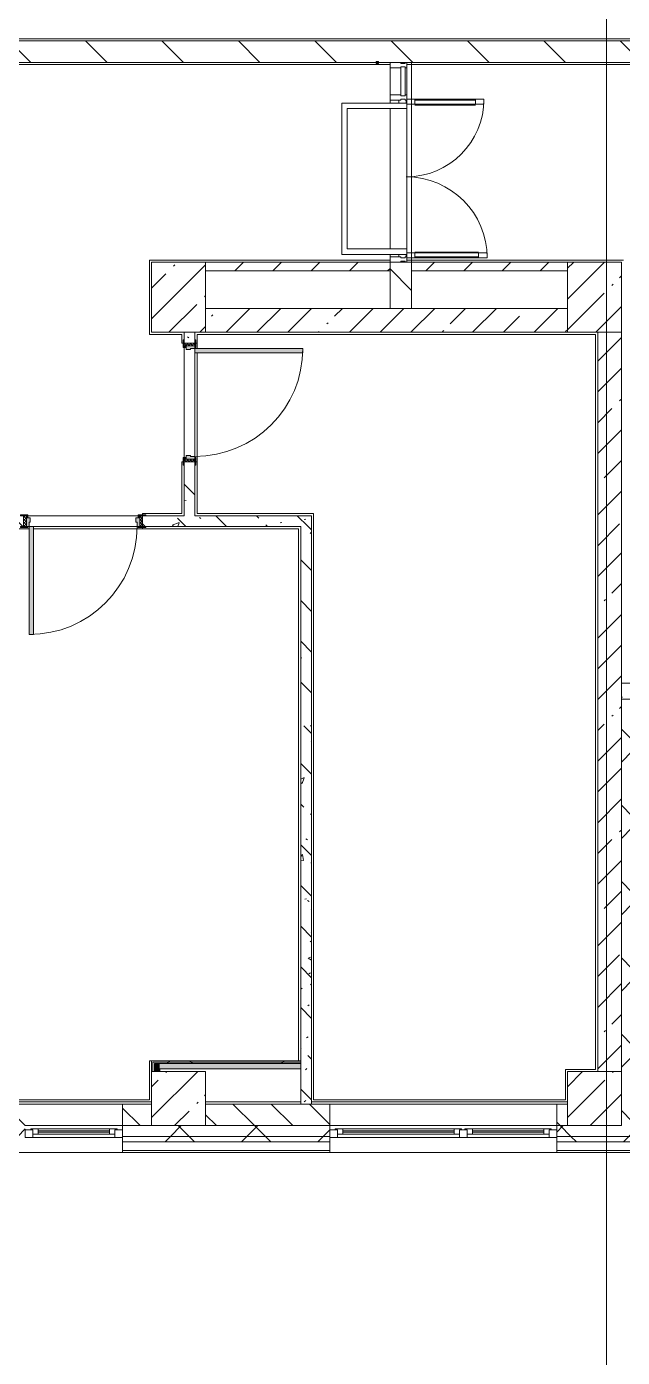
# Model space of a CAD drawing. Header units: millimetres. Extents: x -3724 to 231642, y -8553 to 29017.
# Drawn here: x 158897 to 164412, y 1402 to 13733 of the extents above; entities that cross this region are included whole.
import ezdxf

# ---------------------------------------------------------------- set-up
doc = ezdxf.new("R2010")
doc.units = ezdxf.units.MM
doc.linetypes.add('Осевая', pattern=[3175, 635, -476.25, 1587.5, -476.25])
for name, color, linetype, lineweight, true_color in [('A-DETL-GENF-5', 7, 'Continuous', 5, 0xaaaaaa), ('A-DOOR-2', 7, 'Continuous', 5, 0xaaaaaa), ('A-DOOR-3', 7, 'Continuous', 5, 0xe2e2e2), ('A-DOOR-FRAM-3', 7, 'Continuous', 5, 0xe2e2e2), ('A-DOOR-FRAM-4', 7, 'Continuous', 5, 0xaaaaaa), ('A-FLOR-1', 7, 'Continuous', 5, 0xaaaaaa), ('I-WALL-1', 7, 'Continuous', 5, 0xe7e7e7), ('I-WALL-2', 7, 'Continuous', 9, 0xe7e7e7), ('I-WALL-5', 7, 'Continuous', 5, 0x787878)]:
    doc.layers.add(name, color=color, linetype=linetype, lineweight=lineweight, true_color=true_color)
for name, color, linetype, lineweight in [('A-GLAZ-2', 7, 'Continuous', 5), ('A-GLAZ-CURT-2', 7, 'Continuous', 5), ('A-GLAZ-CWMG-2', 7, 'Continuous', 5), ('A-WALL', 7, 'Continuous', 9), ('A-WALL-3', 7, 'Continuous', 5), ('I-WALL-3', 7, 'Continuous', 5), ('S-COLS-2', 7, 'Continuous', 5), ('Оси', 7, 'Continuous', 9), ('Оси-2', 7, 'Осевая', 9)]:
    doc.layers.add(name, color=color, linetype=linetype, lineweight=lineweight)
pattern_1 = [(45, (79704.3, 0), (-353.5534, 353.5534), []), (135, (79704.3, 0), (-353.5534, -353.5534), [])]
pattern_2 = [(45, (79704.28, 0), (-285.1231, 285.1231), []), (45, (79989.4, 0), (-285.1231, 285.1231), [504.031, -100.806, 16.764, -84.042])]
pattern_3 = [(135, (79704.3, 0), (-353.5534, -353.5534), [])]
pattern_4 = [(135, (79704.3, 0), (-377.1708, -377.1708), [533.4, -88.9, 17.78, -88.9]), (135, (79704.3, 376.94), (-377.1708, -377.1708), []), (50, (79704.3, 0), (637.6445, -55.7866), [66.675, -733.425]), (355, (79704.3, 0), (-123.3494, 668.699), [53.34, -586.74]), (100.451, (79757.4, -4.65), (514.299, 612.908), [56.665, -623.315]), (46.184, (79704.3, 177.8), (948.7764, -147.15), [100.012, -1100.137]), (96.636, (79783.3, 165.5), (830.909, 865.997), [84.998, -934.973]), (351.184, (79704.3, 177.8), (830.918, 865.988), [80.01, -880.11]), (21, (79793.2, 133.35), (530.6506, -357.9283), [66.675, -733.425]), (326, (79793.2, 133.35), (216.308, 644.6585), [53.34, -586.74]), (71.451, (79837.4, 103.5), (746.9596, 286.7243), [56.665, -623.315]), (37.5, (79704.28, 0), (10.81053, 295.9426), [16.764, -562.864, 16.764, -578.866, -588.962]), (37.5, (79704.28, 0), (10.81053, 295.9426), [-1175.258, 16.764, -572.198]), (7.5, (79704.28, 0), (233.8692, 350.6318), [16.764, -322.834, 16.764, -549.529, -224.472]), (7.5, (79704.28, 0), (233.8692, 350.6318), [-905.891, 16.764, -207.708]), (327.5, (79506.03, 0), (474.5678, -20.0513), [16.764, -205.486, 16.764, -676.656, -920.115]), (327.5, (79506.03, 0), (474.5678, -20.0513), [-915.67, 16.764, -903.351]), (317.5, (79417.13, 0), (518.4522, 88.9934), [16.764, -272.161, 16.764, -443.738, -653.415]), (317.5, (79417.13, 0), (518.4522, 88.9934), [-749.427, 16.764, -636.651])]
pattern_5 = [(135, (1751.41, 114.685), (-14.14214, -14.14214), []), (225, (1751.41, 114.685), (14.14214, -14.14214), [])]
pattern_6 = [(45, (-371.384, 114.685), (-14.1421, 14.1421), []), (135, (-371.384, 114.685), (-14.1421, -14.1421), [])]
pattern_7 = [(45, (79704.3, 0), (-530.33, 530.33), []), (135, (79704.3, 0), (-530.33, -530.33), [])]

# ---------------------------------------------------------------- blocks, each defined once
blk = doc.blocks.new('BSC_Колонна _Прямоугольная - 500х500-V171-1_3_1_птичка')
at = {"layer": 'S-COLS-2'}
h = blk.add_hatch(dxfattribs=at)
h.set_pattern_fill('FP_132', color=256, style=0, pattern_type=2)
h.set_pattern_definition([(45, (-80600, -3800), (-285.1231, 285.1231), []), (45, (-80314.88, -3800), (-285.1231, 285.1231), [504.031, -100.806, 16.764, -84.042])])
h.paths.add_polyline_path([(-250, -250), (250, -250), (250, 250), (-250, 250), (-250, -217)])
for p, q in [((250, 250), (-250, 250)), ((-250, 250), (-250, -250)), ((250, -250), (250, 250)), ((-250, -250), (250, -250))]:
    blk.add_line(p, q, dxfattribs=at)
blk = doc.blocks.new('Системная панель - Стекло - 40мм-22736316-1_3_1_птичка')
at = {"layer": 'A-GLAZ-CURT-2'}
for p, q in [((135, 0), (-135, 0)), ((-135, 0), (-135, -40)), ((135, -40), (135, 0)), ((-135, -40), (135, -40))]:
    blk.add_line(p, q, dxfattribs=at)
blk = doc.blocks.new('Прямоугольный импост - Импост структурный с накладкой - 160мм Темный-32274872-1_3_1_птичка')
at = {"layer": 'A-GLAZ-CWMG-2'}
for p, q in [((82557, 13100), (82557, 13350)), ((82714, 13100), (82714, 13350))]:
    blk.add_line(p, q, dxfattribs=at)
blk = doc.blocks.new('Прямоугольный импост - Импост структурный с накладкой - 160мм Темный-30755840-1_3_1_птичка')
at = {"layer": 'A-GLAZ-CWMG-2'}
for p, q in [((-50, 40), (-50, 140)), ((-50, 140), (0, 140)), ((0, 140), (0, 40)), ((-40, 40), (-50, 40)), ((-50, -17), (-50, 0)), ((-50, 0), (-40, 0)), ((-40, 0), (-40, 40)), ((-10, 40), (-10, 0)), ((0, 40), (-10, 40)), ((-10, 0), (0, 0)), ((0, 0), (0, -17)), ((0, -17), (-50, -17))]:
    blk.add_line(p, q, dxfattribs=at)
blk = doc.blocks.new('Дверь_Витражная_остекление_ - ДВН_CОШ в витраже В-7-32274869-1_3_1_птичка')
at = {"layer": 'A-DETL-GENF-5'}
for p, q in [((735, 760), (690, 760)), ((690, 760), (690, 14)), ((735, 760), (690, 760)), ((690, 760), (690, 14)), ((735, 760), (735, 17)), ((735, 17), (735, 760)), ((-735, 730), (-690, 730)), ((-735, 730), (-735, 17)), ((-690, 730), (-735, 730)), ((-735, 730), (-735, 17)), ((-735, 650), (-690, 650)), ((-725, 650), (-725, 90)), ((-690, 730), (-690, 14)), ((-690, 14), (-690, 730)), ((-681, 650), (-681, 90)), ((681, 680), (681, 90)), ((735, 680), (690, 680)), ((725, 680), (725, 90)), ((-735, 90), (-690, 90)), ((-697, 10), (-725, 10)), ((-725, 10), (-697, 10)), ((-697, 10), (-725, 10)), ((735, 90), (690, 90)), ((702, 10), (725, 10)), ((702, 10), (725, 10)), ((702, 10), (725, 10)), ((-725, -60), (-697, -60)), ((725, -60), (703, -60))]:
    blk.add_line(p, q, dxfattribs=at)
at = {"layer": 'A-DOOR-2'}
for p, q in [((735, 760), (735, 17)), ((-735, 730), (-735, 17))]:
    blk.add_line(p, q, dxfattribs=at)
for centre, radius, start, end in [((735, 10), 750, 90, 180), ((-735, 10), 720, 360, 90)]:
    blk.add_arc(centre, radius, start, end, dxfattribs=at)
blk = doc.blocks.new('Прямоугольный импост - Импост структурный с накладкой - 160мм Темный-30755836-1_3_1_птичка')
at = {"layer": 'A-GLAZ-CWMG-2'}
for p, q in [((-25, 40), (-25, 140)), ((-25, 140), (25, 140)), ((25, 140), (25, 40)), ((-15, 40), (-25, 40)), ((-25, -17), (-25, 0)), ((-25, 0), (-15, 0)), ((-15, 0), (-15, 40)), ((15, 40), (15, 0)), ((25, 40), (15, 40)), ((15, 0), (25, 0)), ((25, 0), (25, -17)), ((25, -17), (-25, -17))]:
    blk.add_line(p, q, dxfattribs=at)
blk = doc.blocks.new('Прямоугольный импост - Импост структурный с накладкой - 160мм Темный-30755843-1_3_1_птичка')
at = {"layer": 'A-GLAZ-CWMG-2'}
for p, q in [((0, 140), (-50, 140)), ((-50, 140), (-50, 40)), ((0, 40), (0, 140)), ((-50, 40), (-40, 40)), ((-40, 0), (-50, 0)), ((-50, 0), (-50, -17)), ((-40, 40), (-40, 0)), ((-10, 0), (-10, 40)), ((-10, 40), (0, 40)), ((0, 0), (-10, 0)), ((0, -17), (0, 0)), ((-50, -17), (0, -17))]:
    blk.add_line(p, q, dxfattribs=at)
blk = doc.blocks.new('110_Дверь_СКБ_1Ст_Внутренняя1 - Д-4 _л_ 1100x2100h_су мгн-33293497-1_3_1_птичка')
at = {"layer": 'A-DOOR-2'}
h = blk.add_hatch(dxfattribs=at)
h.set_pattern_fill('FP_147', color=256, style=0, pattern_type=2)
h.set_pattern_definition(pattern_5)
h.paths.add_polyline_path([(537.5, 50), (537.5, -50), (562.5, -50), (562.5, 50)])
at = {"layer": 'A-DOOR-3'}
h = blk.add_hatch(color=256, dxfattribs=at)
h.paths.add_polyline_path([(537.5, 50), (512.5, 50), (512.5, 10), (502.5, 10), (502.5, -30), (537.5, -30)])
h.paths.add_polyline_path([(-512.5, 50), (-507.1, -30), (-477.5, -30), (-477.5, 10), (-487.5, 10), (-487.5, 50), (-497.5, 50)])
at = {"layer": 'A-DOOR-FRAM-3'}
for points in [[(472.5, 1050), (472.5, 50), (512.5, 50), (512.5, 1050)], [(-506.7, 58), (-567.5, 58), (-567.5, 50), (-497.5, 50), (-497.5, 58)], [(542.5, 58), (522.5, 58), (522.5, 50), (592.5, 50), (592.5, 58), (562.5, 58)], [(-522.3, -50), (-567.5, -50), (-567.5, -58), (-497.5, -58), (-497.5, -50), (-512.5, -50)], [(-497.5, -30), (-512.5, -30), (-512.5, -50), (-497.5, -50)], [(537.5, -30), (522.5, -30), (522.5, -50), (537.5, -50)], [(522.5, -50), (522.5, -58), (592.5, -58), (592.5, -50), (537.5, -50)]]:
    blk.add_hatch(color=256, dxfattribs=at).paths.add_polyline_path(points)
at = {"layer": 'A-DOOR-FRAM-4'}
h = blk.add_hatch(dxfattribs=at)
h.set_pattern_fill('FP_148', color=256, style=0, pattern_type=2)
h.set_pattern_definition(pattern_6)
h.paths.add_polyline_path([(-537.5, 50), (-537.5, -50), (-512.5, -50), (-512.5, 50)])
at = {"layer": 'A-DOOR-2'}
for p, q in [((512.5, 1050), (472.5, 1050)), ((472.5, 1050), (472.5, 50)), ((512.5, 50), (512.5, 1050)), ((472.5, 50), (512.5, 50))]:
    blk.add_line(p, q, dxfattribs=at)
blk.add_arc((512.5, 50), 1000, 90, 180, dxfattribs=at)
at = {"layer": 'A-DOOR-FRAM-4'}
for p, q in [((-497.5, 58), (-567.5, 58)), ((-567.5, 58), (-567.5, 50)), ((-567.5, 50), (-497.5, 50)), ((-512.5, 50), (-537.5, 50)), ((-537.5, 50), (-537.5, -50)), ((-487.5, 50), (-512.5, 50)), ((-512.5, 50), (-512.5, -30)), ((-512.5, -50), (-512.5, 50)), ((-497.5, 50), (-512.5, 50)), ((-512.5, 50), (-512.5, 49)), ((-512.5, 49), (-497.5, 49)), ((-497.5, 50), (-497.5, 58)), ((-497.5, 49), (-497.5, 50)), ((-487.5, 10), (-487.5, 50)), ((-477.5, 10), (-487.5, 10)), ((-477.5, -30), (-477.5, 10)), ((512.5, 10), (502.5, 10)), ((502.5, 10), (502.5, -30)), ((512.5, 50), (512.5, 10)), ((537.5, 50), (512.5, 50)), ((592.5, 58), (522.5, 58)), ((522.5, 58), (522.5, 50)), ((537.5, 50), (522.5, 50)), ((522.5, 50), (522.5, 49)), ((522.5, 50), (592.5, 50)), ((522.5, 49), (537.5, 49)), ((537.5, -30), (537.5, 50)), ((562.5, 50), (537.5, 50)), ((537.5, 50), (537.5, -50)), ((537.5, 49), (537.5, 50)), ((562.5, -50), (562.5, 50)), ((592.5, 50), (592.5, 58)), ((-497.5, -50), (-567.5, -50)), ((-567.5, -50), (-567.5, -58)), ((-567.5, -58), (-497.5, -58)), ((-537.5, -50), (-512.5, -50)), ((-512.5, -30), (-477.5, -30)), ((-497.5, -30), (-512.5, -30)), ((-512.5, -30), (-512.5, -50)), ((-512.5, -50), (-497.5, -50)), ((-497.5, -50), (-497.5, -30)), ((-497.5, -58), (-497.5, -50)), ((502.5, -30), (537.5, -30)), ((537.5, -30), (522.5, -30)), ((522.5, -30), (522.5, -50)), ((522.5, -50), (537.5, -50)), ((592.5, -50), (522.5, -50)), ((522.5, -50), (522.5, -58)), ((522.5, -58), (592.5, -58)), ((537.5, -50), (537.5, -30)), ((537.5, -50), (562.5, -50)), ((592.5, -58), (592.5, -50))]:
    blk.add_line(p, q, dxfattribs=at)
blk = doc.blocks.new('120_Окно_СКБ_1Ст - 120_Окно_СКБ_1Ст 900х2500_h_-19906150-1_3_1_птичка')
at = {"layer": 'A-GLAZ-2'}
for p, q in [((-450, -75), (-450, -5)), ((-450, -5), (-380, -5)), ((450, -5), (-450, -5)), ((-380, -75), (-450, -75)), ((-450, -75), (-400, -75)), ((-380, -75), (-400, -75)), ((-400, -75), (-400, -85)), ((-400, -85), (400, -85)), ((400, -85), (-400, -85)), ((-380, -5), (-380, -75)), ((380, -35), (-380, -35)), ((-380, -35), (-380, -75)), ((-330, -85), (-330, -35)), ((-330, -55), (330, -55)), ((330, -65), (-330, -65)), ((330, -85), (330, -35)), ((380, -75), (380, -5)), ((380, -5), (450, -5)), ((380, -75), (380, -35)), ((450, -75), (380, -75)), ((400, -75), (380, -75)), ((400, -75), (450, -75)), ((400, -85), (400, -75)), ((450, -5), (450, -75))]:
    blk.add_line(p, q, dxfattribs=at)
blk = doc.blocks.new('120_Окно_СКБ_2Ст - 120_Окно_СКБ_2Ст 2100х2500 _мал створка СЛЕВА_-19967351-1_3_1_птичка')
at = {"layer": 'A-GLAZ-2'}
for p, q in [((-1050, -75), (-1050, -5)), ((-1050, -5), (-980, -5)), ((1050, -5), (-1050, -5)), ((-980, -75), (-1050, -75)), ((-1050, -75), (-1000, -75)), ((-980, -75), (-1000, -75)), ((-1000, -75), (-1000, -85)), ((-1000, -85), (-200, -85)), ((-200, -85), (-1000, -85)), ((-980, -5), (-980, -75)), ((-220, -35), (-980, -35)), ((-980, -35), (-980, -75)), ((-930, -85), (-930, -35)), ((-930, -55), (-270, -55)), ((-270, -65), (-930, -65)), ((-270, -85), (-270, -35)), ((-220, -75), (-220, -5)), ((-220, -5), (-150, -5)), ((-220, -75), (-220, -35)), ((-150, -75), (-220, -75)), ((-200, -75), (-220, -75)), ((-200, -75), (-170, -75)), ((-200, -85), (-200, -75)), ((-150, -75), (-170, -75)), ((-170, -75), (-170, -85)), ((-170, -85), (1000, -85)), ((1000, -85), (-170, -85)), ((-150, -5), (-150, -75)), ((980, -35), (-150, -35)), ((-150, -35), (-150, -75)), ((-100, -85), (-100, -35)), ((-100, -55), (930, -55)), ((930, -65), (-100, -65)), ((930, -85), (930, -35)), ((980, -75), (980, -5)), ((980, -5), (1050, -5)), ((980, -75), (980, -35)), ((1050, -75), (980, -75)), ((1000, -75), (980, -75)), ((1000, -75), (1050, -75)), ((1000, -85), (1000, -75)), ((1050, -5), (1050, -75))]:
    blk.add_line(p, q, dxfattribs=at)
blk = doc.blocks.new('110_Дверь_СКБ_1Ст_Внутренняя1 - Д-4 _п_ 1100x2100h_су мгн 2-33304581-1_3_1_птичка')
at = {"layer": 'A-DOOR-2'}
h = blk.add_hatch(dxfattribs=at)
h.set_pattern_fill('FP_147', color=256, style=0, pattern_type=2)
h.set_pattern_definition(pattern_5)
h.paths.add_polyline_path([(562.5, 50), (537.5, 50), (537.5, -50), (562.5, -50)])
at = {"layer": 'A-DOOR-3'}
h = blk.add_hatch(color=256, dxfattribs=at)
h.paths.add_polyline_path([(537.5, 50), (512.5, 50), (512.5, 10), (502.5, 10), (502.5, -30), (537.5, -30), (537.5, 28.8)])
h.paths.add_polyline_path([(-487.5, 50), (-512.5, 50), (-512.5, -30), (-477.5, -30), (-477.5, 10), (-487.5, 10)])
at = {"layer": 'A-DOOR-FRAM-3'}
for points in [[(-447.5, 1050), (-487.5, 1050), (-487.5, 50), (-447.5, 50), (-447.5, 361.1)], [(-512.5, 58), (-567.5, 58), (-567.5, 50), (-497.5, 50), (-497.5, 58)], [(530.1, 58), (522.5, 58), (522.5, 50), (592.5, 50), (592.5, 58), (537.5, 58)], [(-519.8, -50), (-567.5, -50), (-567.5, -58), (-497.5, -58), (-497.5, -50), (-512.5, -50)], [(-502, -30), (-512.5, -30), (-512.5, -50), (-497.5, -50), (-497.5, -30)], [(537.5, -30), (522.5, -30), (522.5, -50), (537.5, -50)], [(522.5, -50), (522.5, -58), (592.5, -58), (592.5, -50), (537.5, -50)]]:
    blk.add_hatch(color=256, dxfattribs=at).paths.add_polyline_path(points)
at = {"layer": 'A-DOOR-FRAM-4'}
h = blk.add_hatch(dxfattribs=at)
h.set_pattern_fill('FP_148', color=256, style=0, pattern_type=2)
h.set_pattern_definition(pattern_6)
h.paths.add_polyline_path([(-512.5, 50), (-537.5, 50), (-537.5, -50), (-512.5, -50), (-512.5, -41.8)])
at = {"layer": 'A-DOOR-2'}
for p, q in [((-487.5, 1050), (-487.5, 50)), ((-447.5, 1050), (-487.5, 1050)), ((-447.5, 50), (-447.5, 1050)), ((-487.5, 50), (-447.5, 50))]:
    blk.add_line(p, q, dxfattribs=at)
blk.add_arc((-487.5, 50), 1000, 360, 90, dxfattribs=at)
at = {"layer": 'A-DOOR-FRAM-4'}
for p, q in [((-497.5, 58), (-567.5, 58)), ((-567.5, 58), (-567.5, 50)), ((-567.5, 50), (-497.5, 50)), ((-512.5, 50), (-537.5, 50)), ((-537.5, 50), (-537.5, -50)), ((-487.5, 50), (-512.5, 50)), ((-512.5, 50), (-512.5, -30)), ((-512.5, -50), (-512.5, 50)), ((-497.5, 50), (-512.5, 50)), ((-512.5, 50), (-512.5, 49)), ((-512.5, 49), (-497.5, 49)), ((-497.5, 50), (-497.5, 58)), ((-497.5, 49), (-497.5, 50)), ((-487.5, 10), (-487.5, 50)), ((-477.5, 10), (-487.5, 10)), ((-477.5, -30), (-477.5, 10)), ((512.5, 10), (502.5, 10)), ((502.5, 10), (502.5, -30)), ((512.5, 50), (512.5, 10)), ((537.5, 50), (512.5, 50)), ((592.5, 58), (522.5, 58)), ((522.5, 58), (522.5, 50)), ((537.5, 50), (522.5, 50)), ((522.5, 50), (522.5, 49)), ((522.5, 50), (592.5, 50)), ((522.5, 49), (537.5, 49)), ((537.5, -30), (537.5, 50)), ((562.5, 50), (537.5, 50)), ((537.5, 50), (537.5, -50)), ((537.5, 49), (537.5, 50)), ((562.5, -50), (562.5, 50)), ((592.5, 50), (592.5, 58)), ((-497.5, -50), (-567.5, -50)), ((-567.5, -50), (-567.5, -58)), ((-567.5, -58), (-497.5, -58)), ((-537.5, -50), (-512.5, -50)), ((-512.5, -30), (-477.5, -30)), ((-497.5, -30), (-512.5, -30)), ((-512.5, -30), (-512.5, -50)), ((-512.5, -50), (-497.5, -50)), ((-497.5, -50), (-497.5, -30)), ((-497.5, -58), (-497.5, -50)), ((502.5, -30), (537.5, -30)), ((537.5, -30), (522.5, -30)), ((522.5, -30), (522.5, -50)), ((522.5, -50), (537.5, -50)), ((592.5, -50), (522.5, -50)), ((522.5, -50), (522.5, -58)), ((522.5, -58), (592.5, -58)), ((537.5, -50), (537.5, -30)), ((537.5, -50), (562.5, -50)), ((592.5, -58), (592.5, -50))]:
    blk.add_line(p, q, dxfattribs=at)
blk = doc.blocks.new('BSC_Колонна _Прямоугольная - 650х500-V254-1_3_1_птичка')
at = {"layer": 'S-COLS-2'}
h = blk.add_hatch(dxfattribs=at)
h.set_pattern_fill('FP_209', color=256, style=0, pattern_type=2)
h.set_pattern_definition([(135, (11225, -80600), (-285.1231, -285.1231), []), (135, (11225, -80314.88), (-285.1231, -285.1231), [504.031, -100.806, 16.764, -84.042])])
h.paths.add_polyline_path([(325, -250), (325, 250), (-325, 250), (-325, -250), (322, -250)])
for p, q in [((325, 250), (-325, 250)), ((-325, 250), (-325, -250)), ((325, -250), (325, 250)), ((-325, -250), (325, -250))]:
    blk.add_line(p, q, dxfattribs=at)
blk = doc.blocks.new('BSC_Колонна _Прямоугольная - 500х500-V255-1_3_1_птичка')
at = {"layer": 'S-COLS-2'}
h = blk.add_hatch(dxfattribs=at)
h.set_pattern_fill('FP_210', color=256, style=0, pattern_type=2)
h.set_pattern_definition([(45, (-84450, -3800), (-285.1231, 285.1231), []), (45, (-84164.88, -3800), (-285.1231, 285.1231), [504.031, -100.806, 16.764, -84.042])])
h.paths.add_polyline_path([(84, -250), (250, -250), (250, 250), (-250, 250), (-250, -250)])
for p, q in [((250, 250), (-250, 250)), ((-250, 250), (-250, -250)), ((250, -250), (250, 250)), ((-250, -250), (250, -250))]:
    blk.add_line(p, q, dxfattribs=at)

msp = doc.modelspace()

# ---------------------------------------------------------------- hatches: boundary and pattern name
at = {"layer": 'A-WALL-3'}
h = msp.add_hatch(dxfattribs=at)
h.set_pattern_fill('FP_137', color=256, style=0, pattern_type=2)
h.set_pattern_definition(pattern_1)
h.paths.add_polyline_path([(164504.3, 3550), (164504.2, 7500), (164412.3, 7500), (164404.3, 7492), (164404.3, 3550)])
h = msp.add_hatch(dxfattribs=at)
h.set_pattern_fill('FP_119', color=256, style=0, pattern_type=2)
h.set_pattern_definition([(135, (79704.28, 0), (-176.7767, -176.7767), [])])
h.paths.add_polyline_path([(160054.3, 3550), (160054.3, 3750), (159784.8, 3750), (159784.8, 3550)])
h.paths.add_polyline_path([(156784.3, 3550), (156784.3, 3750), (155684.3, 3750), (155684.3, 3550), (156372.5, 3550)])
h.paths.add_polyline_path([(157684.3, 3550), (158884.8, 3550), (158884.8, 3750), (157684.3, 3750), (157684.3, 3691)])
h.paths.add_polyline_path([(163904.3, 3550), (163904.3, 3750), (163804.3, 3750), (163804.3, 3550)])
h.paths.add_polyline_path([(161704.3, 3550), (161704.3, 3750), (160554.3, 3750), (160554.3, 3550), (160567.7, 3550)])
h = msp.add_hatch(dxfattribs=at)
h.set_pattern_fill('FP_137', color=256, style=0, pattern_type=2)
h.set_pattern_definition(pattern_1)
h.paths.add_polyline_path([(164238.5, 3450), (164504.3, 3450), (164504.3, 3550), (163804.3, 3550), (163804.3, 3450), (163904.3, 3450)])
h.paths.add_polyline_path([(156322.5, 3450), (156784.3, 3455.7), (156784.3, 3550), (155562.3, 3550), (155562.3, 3450), (155684.3, 3450)])
h.paths.add_polyline_path([(158884.8, 3450), (158884.8, 3550), (157684.3, 3550), (157684.3, 3450), (158804.8, 3450)])
h.paths.add_polyline_path([(159784.8, 3450), (161704.3, 3450), (161704.3, 3550), (159784.8, 3550), (159784.8, 3492.8)])
h = msp.add_hatch(dxfattribs=at)
h.set_pattern_fill('FP_137', color=256, style=0, pattern_type=2)
h.set_pattern_definition(pattern_1)
h.paths.add_polyline_path([(159784.8, 3400), (161704.3, 3400), (161704.3, 3450), (159784.8, 3450), (159784.8, 3440)])
h.paths.add_polyline_path([(155584.3, 3400), (156784.3, 3400), (156784.3, 3450), (155562.3, 3450), (155562.3, 3400)])
h.paths.add_polyline_path([(164238.5, 3400), (164554.3, 3400), (164554.3, 3450), (163804.3, 3450), (163804.3, 3400), (163904.3, 3400)])
h.paths.add_polyline_path([(157684.3, 3400), (158884.8, 3400), (158884.8, 3450), (157684.3, 3450), (157684.3, 3440)])
at = {"layer": 'I-WALL-1'}
msp.add_hatch(color=256, dxfattribs=at).paths.add_polyline_path([(161434.3, 4075), (161434.3, 4125), (160129.3, 4125), (160129.3, 4075), (161414.3, 4075)])
at = {"layer": 'I-WALL-2'}
msp.add_hatch(color=256, dxfattribs=at).paths.add_polyline_path([(160079.3, 4050), (160129.3, 4050), (160129.3, 4125), (160079.3, 4124.5)])
at = {"layer": 'I-WALL-3'}
h = msp.add_hatch(dxfattribs=at)
h.set_pattern_fill('FP_136', color=256, style=0, pattern_type=2)
h.set_pattern_definition(pattern_3)
h.paths.add_polyline_path([(156144.1, 13400), (164404.3, 13400), (164404.3, 13600), (148354.3, 13600), (148354.3, 13400), (155800.3, 13400)])
h = msp.add_hatch(dxfattribs=at)
h.set_pattern_fill('FP_136', color=256, style=0, pattern_type=2)
h.set_pattern_definition(pattern_3)
h.paths.add_polyline_path([(164814.3, 13400), (164844.3, 13400), (164844.3, 13600), (164404.3, 13600), (164404.3, 13400), (164762.9, 13400)])
h.paths.add_polyline_path([(165794.3, 13400), (166322.7, 13400), (166322.7, 13600), (165794.3, 13600)])
h.paths.add_polyline_path([(167909.3, 13400), (168114.3, 13400), (168114.3, 13600), (167904.3, 13600), (167904.3, 13400)])
h.paths.add_polyline_path([(167074.3, 13400), (167204.3, 13400), (167204.3, 13600), (167022.7, 13600), (167022.7, 13400)])
h = msp.add_hatch(dxfattribs=at)
h.set_pattern_fill('FP_135', color=256, style=0, pattern_type=2)
h.set_pattern_definition([(45, (79704.28, 0), (-176.7767, 176.7767), [])])
h.paths.add_polyline_path([(160554.3, 11470), (162261.3, 11470), (162261.3, 11550), (160554.3, 11550)])
h.paths.add_polyline_path([(162665.3, 11470), (163904.3, 11470), (163904.3, 11550), (162461.3, 11550), (162461.3, 11470)])
h = msp.add_hatch(dxfattribs=at)
h.set_pattern_fill('FP_136', color=256, style=0, pattern_type=2)
h.set_pattern_definition(pattern_3)
h.paths.add_polyline_path([(162418.3, 11120), (162461.3, 11120), (162461.3, 11550), (162261.3, 11550), (162261.3, 11120)])
h = msp.add_hatch(dxfattribs=at)
h.set_pattern_fill('FP_118', color=256, style=0, pattern_type=2)
h.set_pattern_definition(pattern_2)
h.paths.add_polyline_path([(162665.3, 10900), (163904.3, 10900), (163904.3, 11120), (160554.3, 11120), (160554.3, 10900), (162418.3, 10900)])
h = msp.add_hatch(dxfattribs=at)
h.set_pattern_fill('FP_118', color=256, style=0, pattern_type=2)
h.set_pattern_definition(pattern_2)
h.paths.add_polyline_path([(164404.3, 4050), (164404.3, 10900), (164184.3, 10900), (164184.3, 4050)])
h = msp.add_hatch(dxfattribs=at)
h.set_pattern_fill('FP_215', color=256, style=0, pattern_type=2)
h.set_pattern_definition(pattern_7)
h.paths.add_polyline_path([(160066.8, 4137.5), (161434.3, 4137.5), (161434.3, 4150), (160066.8, 4150)])
h = msp.add_hatch(dxfattribs=at)
h.set_pattern_fill('FP_215', color=256, style=0, pattern_type=2)
h.set_pattern_definition(pattern_7)
h.paths.add_polyline_path([(160091.8, 4125), (161434.3, 4125), (161434.3, 4137.5), (160079.3, 4137.5), (160079.3, 4125)])
at = {"layer": 'I-WALL-5'}
h = msp.add_hatch(dxfattribs=at)
h.set_pattern_fill('FP_144', color=256, style=0, pattern_type=2)
h.set_pattern_definition(pattern_4)
h.paths.add_polyline_path([(160454.3, 9200), (160454.3, 9700), (160354.3, 9700), (160354.3, 9200)])
h.paths.add_polyline_path([(160354.3, 10800), (160454.3, 10800), (160454.3, 10900), (160354.3, 10900), (160354.3, 10830)])
h = msp.add_hatch(dxfattribs=at)
h.set_pattern_fill('FP_144', color=256, style=0, pattern_type=2)
h.set_pattern_definition(pattern_4)
h.paths.add_polyline_path([(158592.3, 9100), (158869.3, 9100), (158869.3, 9200), (158562.3, 9200), (158562.3, 9100)])
h.paths.add_polyline_path([(155684.3, 9100), (155684.3, 9200), (155404.3, 9200), (155404.3, 9100), (155654.3, 9100)])
h.paths.add_polyline_path([(161488.6, 9100), (161534.3, 9100), (161534.3, 9200), (159969.3, 9200), (159969.3, 9100), (161434.3, 9100)])
h.paths.add_polyline_path([(157125.2, 9100), (157462.3, 9100), (157462.3, 9200), (156634.3, 9200), (156634.3, 9100), (157025.2, 9100)])
h = msp.add_hatch(dxfattribs=at)
h.set_pattern_fill('FP_144', color=256, style=0, pattern_type=2)
h.set_pattern_definition(pattern_4)
h.paths.add_polyline_path([(161434.3, 3750), (161534.3, 3750), (161534.3, 9100), (161434.3, 9100), (161434.3, 3770)])
at = {"layer": 'S-COLS-2'}
h = msp.add_hatch(dxfattribs=at)
h.set_pattern_fill('FP_118', color=256, style=0, pattern_type=2)
h.set_pattern_definition(pattern_2)
h.paths.add_polyline_path([(164184.3, 10900), (164404.3, 10900), (164404.3, 11550), (163904.3, 11550), (163904.3, 10900), (164164.3, 10900)])

# ---------------------------------------------------------------- linework, layer by layer
at = {"layer": 'A-FLOR-1'}
for p, q in [((150534.3, 13620), (164844.3, 13620)), ((162261.3, 13380), (157004.1, 13380)), ((164855.3, 13380), (162418.3, 13380)), ((161815.6, 13022.4), (161815.6, 11622.4)), ((162415.6, 13022.4), (161815.6, 13022.4)), ((161865.6, 11672.4), (161865.6, 12972.4)), ((161865.6, 12972.4), (162415.6, 12972.4)), ((162415.6, 12972.4), (162415.6, 13022.4)), ((162418.3, 11600), (162418.3, 13050)), ((161815.6, 11622.4), (162415.6, 11622.4)), ((162415.6, 11672.4), (161865.6, 11672.4)), ((162415.6, 11622.4), (162415.6, 11672.4)), ((160034.3, 10880), (160034.3, 11570)), ((160034.3, 11570), (162261.3, 11570)), ((162418.3, 11570), (164421.3, 11570)), ((160334.3, 10880), (160034.3, 10880)), ((160334.3, 10800), (160334.3, 10880)), ((164164.3, 10880), (160474.3, 10880)), ((160474.3, 10880), (160474.3, 10750)), ((164164.3, 4070), (164164.3, 10880)), ((160346.3, 10800), (160334.3, 10800)), ((160474.3, 10800), (160462.3, 10800)), ((160474.3, 10710), (160474.3, 9220)), ((160334.3, 9220), (160334.3, 9700)), ((160334.3, 9700), (160346.3, 9700)), ((160462.3, 9700), (160474.3, 9700)), ((159969.3, 9208), (159969.3, 9220)), ((159969.3, 9220), (160334.3, 9220)), ((160474.3, 9220), (161554.3, 9220)), ((161554.3, 9220), (161554.3, 3790)), ((158824.8, 9080), (158919.3, 9080)), ((158959.3, 9080), (161414.3, 9080)), ((159969.3, 9080), (159969.3, 9092)), ((161414.3, 4150), (161414.3, 9080)), ((164404.3, 7520), (164412.3, 7520)), ((160034.3, 3790), (160034.3, 4150)), ((160034.3, 4150), (160054.3, 4150)), ((163884.3, 3790), (163884.3, 4070)), ((163884.3, 4070), (164164.3, 4070)), ((158824.8, 3790), (160034.3, 3790)), ((161554.3, 3790), (163884.3, 3790))]:
    msp.add_line(p, q, dxfattribs=at)
at = {"layer": 'A-WALL'}
for p, q in [((162261.3, 11470), (162261.3, 11550)), ((162461.3, 11550), (162461.3, 11470)), ((162261.3, 11120), (162461.3, 11120)), ((164412.3, 7500), (164704.3, 7500)), ((160066.8, 4050), (160066.8, 4137.5)), ((161434.3, 4137.5), (160066.8, 4137.5)), ((160079.3, 4050), (160079.3, 4125)), ((161434.3, 4125), (160079.3, 4125)), ((161434.3, 3750), (161534.3, 3750)), ((160054.3, 3550), (159784.8, 3550)), ((161704.3, 3550), (160554.3, 3550)), ((163904.3, 3550), (163804.3, 3550)), ((159784.8, 3450), (161704.3, 3450)), ((159784.8, 3400), (161704.3, 3400)), ((163804.3, 3450), (164504.3, 3450)), ((163804.3, 3400), (164554.3, 3400)), ((159784.8, 3320), (161704.3, 3320)), ((163804.3, 3320), (164634.3, 3320))]:
    msp.add_line(p, q, dxfattribs=at)
at = {"layer": 'A-WALL-3'}
for p, q in [((162154.3, 13410), (162134.3, 13410)), ((162134.3, 13410), (162134.3, 13390)), ((162134.3, 13390), (162154.3, 13390)), ((162154.3, 13390), (162154.3, 13410)), ((164704.3, 7650), (164404.3, 7650)), ((164404.3, 7500), (164412.3, 7500)), ((164404.3, 4050), (164404.3, 4050)), ((158804.8, 3750), (160054.3, 3750)), ((159784.8, 3750), (159784.8, 3300)), ((161434.3, 3750), (160554.3, 3750)), ((161534.3, 3750), (163904.3, 3750)), ((161704.3, 3300), (161704.3, 3750)), ((163804.3, 3750), (163804.3, 3300)), ((155562.3, 3300), (164654.3, 3300))]:
    msp.add_line(p, q, dxfattribs=at)
at = {"layer": 'I-WALL-3'}
for p, q in [((164814.3, 13600), (150514.3, 13600)), ((156984.1, 13400), (164814.3, 13400)), ((162461.3, 13400), (162461.3, 11550)), ((162261.3, 13022.4), (162261.3, 13050)), ((162261.3, 11672.4), (162261.3, 12972.4)), ((162261.3, 11600), (162261.3, 11622.4)), ((162261.3, 11550), (160554.3, 11550)), ((160554.3, 11470), (162261.3, 11470)), ((162461.3, 11550), (162261.3, 11550)), ((162261.3, 11470), (162261.3, 11120)), ((163904.3, 11550), (162461.3, 11550)), ((162461.3, 11120), (162461.3, 11470)), ((162461.3, 11470), (163904.3, 11470)), ((163904.3, 11470), (163904.3, 11550)), ((162261.3, 11120), (160554.3, 11120)), ((163904.3, 11120), (162461.3, 11120)), ((163904.3, 10900), (163904.3, 11120)), ((160354.3, 10900), (160354.3, 10830)), ((160454.3, 10830), (160454.3, 10900)), ((160554.3, 10900), (163904.3, 10900)), ((164184.3, 10900), (164184.3, 4050)), ((164404.3, 10900), (164184.3, 10900)), ((164404.3, 4050), (164404.3, 10900)), ((160354.3, 9740), (160354.3, 10760)), ((160454.3, 10710), (160454.3, 9750)), ((160354.3, 9670), (160354.3, 9200)), ((160454.3, 9200), (160454.3, 9670)), ((158909.3, 9200), (159929.3, 9200)), ((160354.3, 9200), (159999.3, 9200)), ((161534.3, 9200), (160454.3, 9200)), ((161534.3, 3750), (161534.3, 9200)), ((159919.3, 9100), (158959.3, 9100)), ((159999.3, 9100), (161434.3, 9100)), ((161434.3, 9100), (161434.3, 3750)), ((160054.3, 4150), (160054.3, 4050)), ((161434.3, 4150), (160054.3, 4150)), ((160129.3, 4050), (160129.3, 4075)), ((160129.3, 4075), (161434.3, 4075)), ((158804.8, 3770), (160054.3, 3770)), ((160554.3, 3770), (161434.3, 3770)), ((161534.3, 3770), (163904.3, 3770)), ((159784.8, 3550), (158884.8, 3550)), ((163804.3, 3550), (161704.3, 3550))]:
    msp.add_line(p, q, dxfattribs=at)
at = {"layer": 'S-COLS-2'}
for p, q in [((164404.3, 11550), (163904.3, 11550)), ((163904.3, 11550), (163904.3, 10900)), ((164404.3, 10900), (164404.3, 11550)), ((163904.3, 10900), (164404.3, 10900))]:
    msp.add_line(p, q, dxfattribs=at)
at = {"layer": 'Оси'}
for p, q in [((164264.3, 10029.8), (164264.3, 21915.1)), ((164264.3, -1906.3), (164264.3, 9979))]:
    msp.add_line(p, q, dxfattribs=at)
at = {"layer": 'Оси-2'}
msp.add_line((164264.3, 9979), (164264.3, 10029.8), dxfattribs=at)

# ---------------------------------------------------------------- block references
at = {"layer": 'A-DOOR-2'}
for name, p, rotation in [('Дверь_Витражная_остекление_ - ДВН_CОШ в витраже В-7-32274869-1_3_1_птичка', (162401.3, 12325), 269.9999999999999), ('110_Дверь_СКБ_1Ст_Внутренняя1 - Д-4 _п_ 1100x2100h_су мгн 2-33304581-1_3_1_птичка', (160404.3, 10262.5), 269.9999999999998), ('110_Дверь_СКБ_1Ст_Внутренняя1 - Д-4 _л_ 1100x2100h_су мгн-33293497-1_3_1_птичка', (159431.8, 9150), 180)]:
    msp.add_blockref(name, p, dxfattribs=dict(at, rotation=rotation))
at = {"layer": 'A-GLAZ-2', "rotation": 180}
for name, p in [('120_Окно_СКБ_1Ст - 120_Окно_СКБ_1Ст 900х2500_h_-19906150-1_3_1_птичка', (159334.8, 3435)), ('120_Окно_СКБ_2Ст - 120_Окно_СКБ_2Ст 2100х2500 _мал створка СЛЕВА_-19967351-1_3_1_птичка', (162754.3, 3435))]:
    msp.add_blockref(name, p, dxfattribs=at)
at = {"layer": 'A-GLAZ-CURT-2', "rotation": 269.9999999999999}
msp.add_blockref('Системная панель - Стекло - 40мм-22736316-1_3_1_птичка', (162401.3, 13225), dxfattribs=at)
at = {"layer": 'A-GLAZ-CWMG-2', "rotation": 89.99999999999993}
msp.add_blockref('Прямоугольный импост - Импост структурный с накладкой - 160мм Темный-30755843-1_3_1_птичка', (162401.3, 13400), dxfattribs=at)
at = {"layer": 'A-GLAZ-CWMG-2'}
msp.add_blockref('Прямоугольный импост - Импост структурный с накладкой - 160мм Темный-32274872-1_3_1_птичка', (79704.3, 0), dxfattribs=at)
at = {"layer": 'A-GLAZ-CWMG-2', "extrusion": (0, 0, -1), "rotation": 270.0000000000001}
for name, p in [('Прямоугольный импост - Импост структурный с накладкой - 160мм Темный-30755836-1_3_1_птичка', (-162401.3, 13075)), ('Прямоугольный импост - Импост структурный с накладкой - 160мм Темный-30755840-1_3_1_птичка', (-162401.3, 11550))]:
    msp.add_blockref(name, p, dxfattribs=at)
at = {"layer": 'S-COLS-2', "rotation": 270.0000000000007}
msp.add_blockref('BSC_Колонна _Прямоугольная - 650х500-V254-1_3_1_птичка', (160304.3, 11225), dxfattribs=at)
at = {"layer": 'S-COLS-2'}
for name, p in [('BSC_Колонна _Прямоугольная - 500х500-V171-1_3_1_птичка', (160304.3, 3800)), ('BSC_Колонна _Прямоугольная - 500х500-V255-1_3_1_птичка', (164154.3, 3800))]:
    msp.add_blockref(name, p, dxfattribs=at)

doc.saveas('drawing.dxf')
